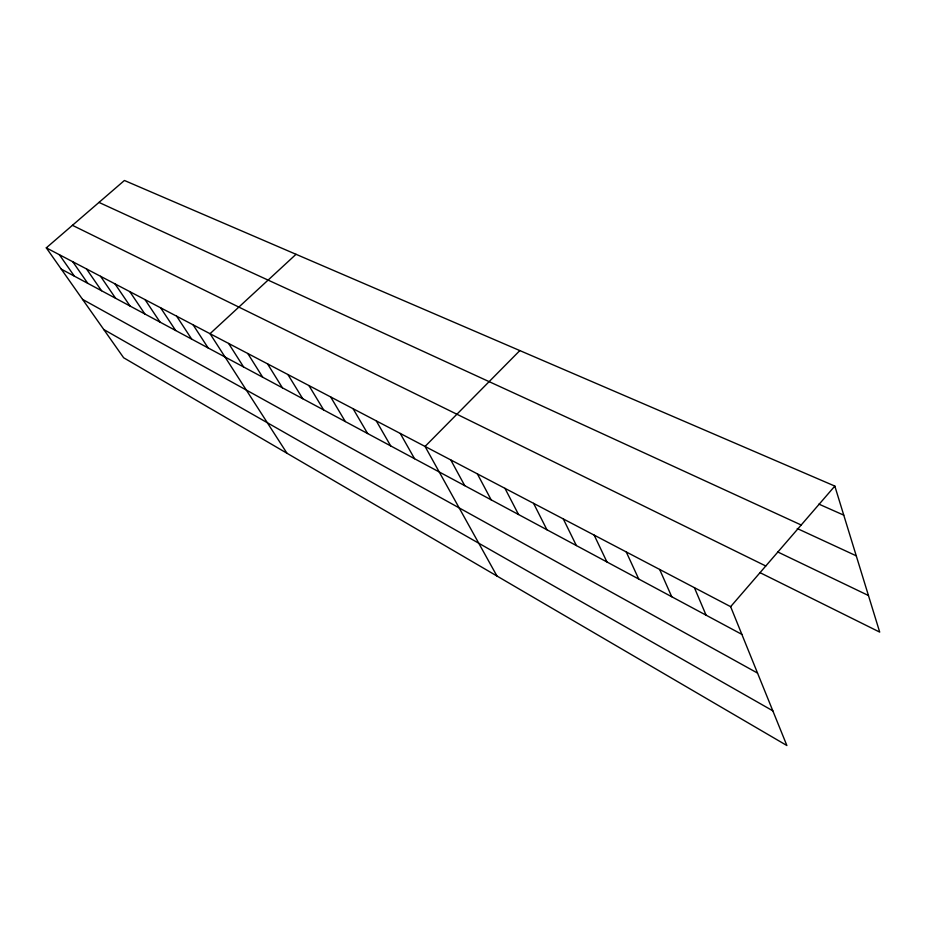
<?xml version="1.0" encoding="UTF-8"?>
<svg xmlns="http://www.w3.org/2000/svg" width="926" height="926" viewBox="0 0 926 926"><rect width="100%" height="100%" fill="white"/><g stroke="black" fill="none" stroke-linecap="round" stroke-linejoin="round"><path stroke-width="1.39" d="M730.637 606.669L834.824 486.081L124.42 180.477L46.3 247.855L123.644 357.76L786.88 745.523L730.637 606.669L46.3 247.855M519.833 350.584L425.057 446.448L496.961 576.018M296.031 254.303L210.028 333.696L286.979 453.254M818.873 504.114L843.748 515.145M98.989 202.412L801.198 525.007M797.24 528.526L856.249 555.82M777.863 552.012L868.461 595.522M72.425 225.319L765.779 565.994M760.2 572.743L879.7 632.099L834.824 486.081M61.266 269.119L741.865 634.379M82.564 299.387L757.537 673.086M103.758 329.506L772.828 710.821M59.368 254.708L74.369 276.156M72.76 261.722L87.773 283.356M86.488 268.922L101.524 290.729M100.564 276.307L115.611 298.288M114.998 283.877L130.057 306.043M129.814 291.644L144.873 313.995M145.012 299.607L160.071 322.144M160.615 307.791L175.674 330.524M176.646 316.194L191.682 339.113M193.106 324.829L208.13 347.945M228.618 343.453L243.596 366.974M247.786 353.5L262.706 377.229M267.533 363.849L282.407 387.809M287.917 374.532L302.721 398.712M308.937 385.563L323.683 409.952M330.651 396.953L345.305 421.561M353.084 408.713L367.634 433.542M376.269 420.867L390.703 445.927M400.252 433.437L414.547 458.717M450.754 459.921L464.736 485.652M477.365 473.869L491.162 499.832M504.959 488.338L518.537 514.532M533.584 503.35L546.93 529.765M563.297 518.93L576.377 545.564M594.168 535.112L606.947 561.978M626.254 551.942L638.708 579.016M659.648 569.444L671.732 596.738M694.407 587.674L706.087 615.177"/></g></svg>
